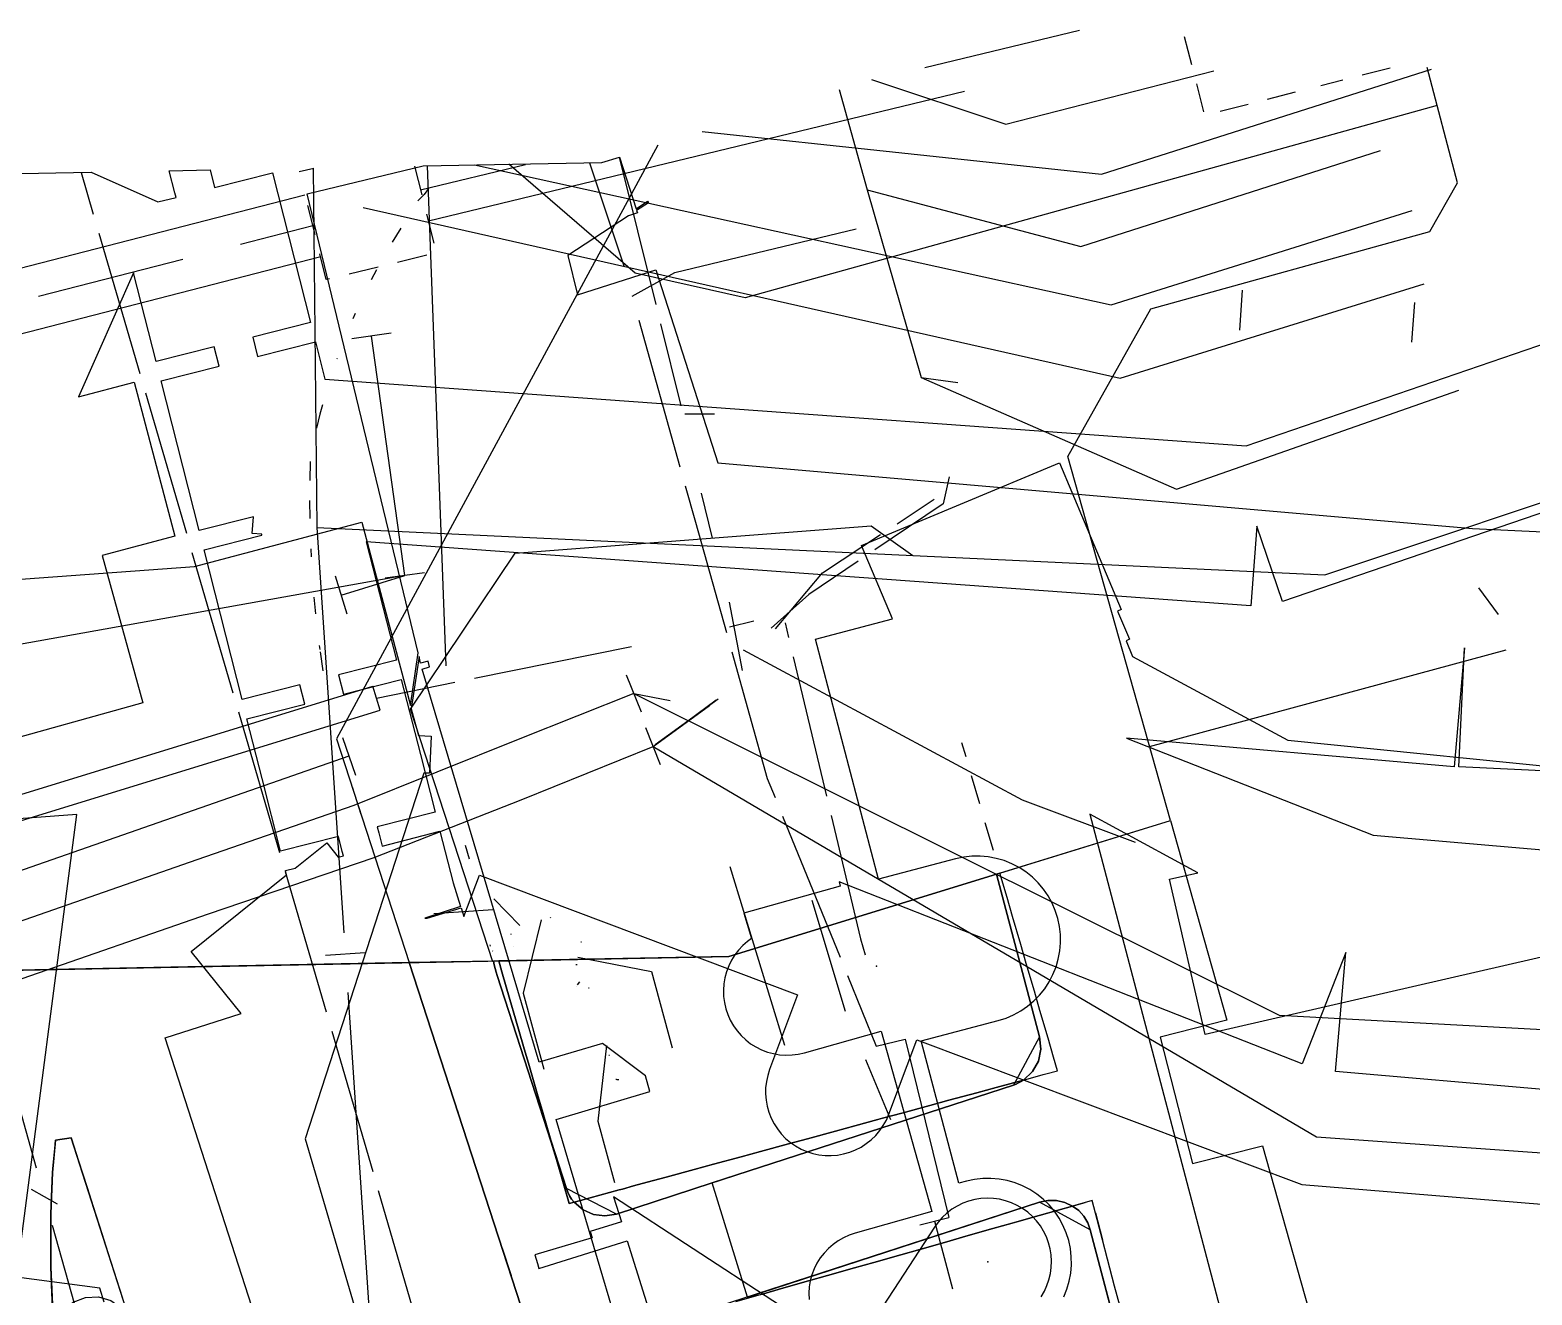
# Model space of a CAD drawing. Header units: metres. Extents: x 17314 to 17509, y 13897 to 14299.
# Drawn here: x 17381.72 to 17419.44, y 14267.71 to 14299.48 of the extents above; entities that cross this region are included whole.
import ezdxf

# ---------------------------------------------------------------- set-up
doc = ezdxf.new("R2010")
doc.units = ezdxf.units.M
for name, color, linetype in [('BOUNDARY', 7, 'Continuous'), ('CURB', 7, 'Continuous'), ('ELECTR_CABLE', 7, 'Continuous'), ('ELECTR_CABLE_COMM', 7, 'Continuous'), ('GAS', 7, 'Continuous'), ('GRASS', 7, 'Continuous'), ('GROUND', 7, 'Continuous'), ('HEAT', 7, 'Continuous'), ('ROAD', 7, 'Continuous'), ('SEWER', 7, 'Continuous'), ('SIDEWALK_PATH', 7, 'Continuous'), ('TREE', 7, 'Continuous'), ('WATER_PIPELINE', 7, 'Continuous')]:
    doc.layers.add(name, color=color, linetype=linetype)

msp = doc.modelspace()

# ---------------------------------------------------------------- linework, layer by layer
at = {"layer": 'BOUNDARY'}
msp.add_lwpolyline([(17354.819, 14225.812), (17354.744, 14227.602), (17356.184, 14227.664), (17356.112, 14230.775), (17352.437, 14230.617), (17351.417, 14254.305), (17335.629, 14253.746), (17333.927, 14265.148), (17369.437, 14275.633), (17399.273, 14276.208), (17410.364, 14279.62), (17411.779, 14274.606), (17410.106, 14274.181), (17410.915, 14271.007), (17412.669, 14271.453), (17417.139, 14255.614), (17416.118, 14255.354), (17416.961, 14252.029), (17418.071, 14252.311), (17421.545, 14240.003)], dxfattribs=at)
at = {"layer": 'CURB'}
for points in [[(17410.364, 14279.62), (17407.782, 14288.766), (17409.866, 14292.471), (17416.871, 14294.419), (17417.57, 14295.637), (17416.808, 14298.531)], [(17417.057, 14297.584), (17399.681, 14292.753), (17396.92, 14293.37), (17393.744, 14296.105)], [(17397.489, 14296.584), (17389.415, 14281.676), (17391.243, 14276.053)], [(17391.615, 14295.349), (17391.456, 14295.183)], [(17391.727, 14295.499), (17391.615, 14295.349)], [(17391.035, 14294.501), (17390.815, 14294.145)], [(17390.42, 14293.45), (17390.287, 14293.199)], [(17389.884, 14292.356), (17389.823, 14292.219)], [(17389.43, 14291.226), (17389.424, 14291.21)], [(17389.063, 14290.064), (17388.999, 14289.829)], [(17388.999, 14289.829), (17388.912, 14289.478)], [(17388.757, 14288.643), (17388.745, 14288.164)], [(17388.742, 14287.662), (17388.746, 14287.205)], [(17393.339, 14276.076), (17391.276, 14282.419), (17393.901, 14286.338), (17402.845, 14287.021), (17403.888, 14286.278)], [(17388.771, 14286.444), (17388.78, 14286.247)], [(17388.85, 14285.229), (17388.889, 14284.813)], [(17388.982, 14284.017), (17388.995, 14283.919)], [(17389.002, 14283.861), (17389.071, 14283.386)], [(17409.838, 14281.482), (17418.788, 14283.909)], [(17405.227, 14281.222), (17405.125, 14281.571)], [(17389.806, 14280.466), (17390.028, 14279.783)], [(17405.57, 14280.045), (17405.366, 14280.742)], [(17405.913, 14278.867), (17405.71, 14279.565)], [(17392.645, 14279.008), (17392.747, 14278.659)], [(17405.995, 14278.276), (17407.073, 14274.186), (17406.415, 14272.98), (17396.45, 14269.74), (17395.19, 14270.382), (17393.452, 14275.728), (17393.358, 14276.094)], [(17406.599, 14276.512), (17406.396, 14277.21)], [(17391.243, 14276.053), (17419.249, 14189.909), (17426.518, 14185.972), (17440.803, 14189.825), (17442.918, 14193.503), (17439.867, 14204.813), (17442.189, 14205.439), (17445.992, 14208.546), (17447.13, 14210.82)], [(17393.57, 14275.823), (17393.772, 14275.125)], [(17407.234, 14273.259), (17407.524, 14273.338)], [(17405.981, 14272.919), (17406.682, 14273.109)], [(17392.446, 14272.356), (17392.668, 14271.673)], [(17394.595, 14272.29), (17394.798, 14271.592)], [(17382.341, 14271.381), (17382.361, 14271.592)], [(17382.361, 14271.592), (17382.75, 14271.655)], [(17400.063, 14271.31), (17400.764, 14271.501)], [(17382.934, 14271.08), (17383.151, 14270.403)], [(17382.257, 14270.175), (17382.283, 14270.786)], [(17397.696, 14270.667), (17398.397, 14270.857)], [(17396.879, 14270.445), (17397.214, 14270.536)], [(17383.304, 14269.927), (17383.521, 14269.251)], [(17407.541, 14269.838), (17408.218, 14270.03)], [(17382.239, 14268.965), (17382.239, 14269.675)], [(17408.475, 14269.774), (17408.653, 14269.093)], [(17405.224, 14269.181), (17405.902, 14269.373)], [(17383.673, 14268.775), (17383.89, 14268.099)], [(17393.578, 14268.88), (17393.8, 14268.197)], [(17382.267, 14267.755), (17382.239, 14268.403)]]:
    msp.add_lwpolyline(points, dxfattribs=at)
msp.add_lwpolyline([(17402.482, 14251.138), (17411.424, 14253.902), (17412.095, 14255.112), (17408.348, 14269.343), (17407.072, 14270.039), (17397.377, 14266.887), (17396.735, 14265.627), (17401.236, 14251.784)], close=True, dxfattribs=at)
at = {"layer": 'ELECTR_CABLE'}
for points in [[(17402.855, 14298.235), (17406.223, 14297.114)], [(17406.223, 14297.114), (17411.451, 14298.45)], [(17402.039, 14297.984), (17402.745, 14295.462)], [(17396.511, 14296.283), (17397.433, 14292.583)], [(17408.107, 14294.042), (17415.639, 14296.45)], [(17383, 14295.898), (17383.305, 14294.853)], [(17391.697, 14296.066), (17392.159, 14283.506)], [(17395.767, 14296.144), (17396.628, 14293.556)], [(17402.745, 14295.462), (17404.1, 14290.753)], [(17402.745, 14295.462), (17408.107, 14294.042)], [(17397.909, 14293.384), (17402.469, 14294.487)], [(17383.445, 14294.373), (17384.475, 14290.846)], [(17396.842, 14292.793), (17397.909, 14293.384)], [(17412.099, 14291.941), (17412.171, 14292.939)], [(17416.424, 14291.633), (17416.496, 14292.631)], [(17397.01, 14292.193), (17398.041, 14288.509)], [(17390.788, 14291.86), (17389.797, 14291.721)], [(17391.134, 14285.776), (17390.292, 14291.791)], [(17397.554, 14292.097), (17398.067, 14290.036)], [(17404.099, 14290.753), (17410.51, 14287.943)], [(17404.099, 14290.753), (17405.024, 14290.621)], [(17384.615, 14290.366), (17385.645, 14286.838)], [(17410.51, 14287.943), (17417.604, 14290.434)], [(17398.16, 14289.833), (17398.91, 14289.833)], [(17398.176, 14288.027), (17398.431, 14287.117)], [(17404.801, 14288.251), (17404.653, 14287.573)], [(17398.578, 14287.845), (17398.85, 14286.715)], [(17403.499, 14287.078), (17404.429, 14287.69)], [(17404.653, 14287.573), (17402.935, 14286.417)], [(17398.431, 14287.117), (17399.207, 14284.343)], [(17401.62, 14285.84), (17403.082, 14286.803)], [(17385.785, 14286.358), (17386.815, 14282.831)], [(17402.52, 14286.138), (17401.279, 14285.303)], [(17391.629, 14285.845), (17390.639, 14285.707)], [(17400.445, 14284.437), (17401.62, 14285.84)], [(17418.6, 14284.797), (17418.109, 14285.466)], [(17399.616, 14283.389), (17399.285, 14285.108)], [(17401.279, 14285.303), (17400.334, 14284.455)], [(17399.285, 14284.491), (17399.898, 14284.641)], [(17400.683, 14284.587), (17400.771, 14284.217)], [(17392.879, 14283.194), (17396.823, 14283.992)], [(17399.342, 14283.862), (17400.233, 14280.677)], [(17399.628, 14283.907), (17406.636, 14280.145)], [(17400.888, 14283.731), (17401.723, 14280.232)], [(17390.417, 14282.695), (17392.389, 14283.094)], [(17396.694, 14283.281), (17397.066, 14282.353)], [(17362.412, 14274.405), (17390.325, 14282.993)], [(17390.509, 14282.397), (17390.325, 14282.993)], [(17396.88, 14282.817), (17394.024, 14281.673)], [(17396.88, 14282.817), (17413.089, 14274.733)], [(17396.88, 14282.817), (17397.797, 14282.639)], [(17362.56, 14273.797), (17390.509, 14282.397)], [(17386.955, 14282.351), (17387.985, 14278.823)], [(17397.37, 14281.485), (17398.786, 14282.513)], [(17399.003, 14282.671), (17397.423, 14281.523)], [(17397.72, 14281.743), (17398.95, 14282.65)], [(17397.557, 14281.021), (17397.183, 14281.949)], [(17389.564, 14281.709), (17389.894, 14280.765)], [(17394.024, 14281.673), (17389.854, 14280.003)], [(17389.729, 14281.237), (17371.775, 14274.978)], [(17394.05, 14280.142), (17397.37, 14281.485)], [(17397.37, 14281.485), (17414.032, 14271.678)], [(17400.233, 14280.677), (17400.429, 14280.197)], [(17390.364, 14278.691), (17394.05, 14280.142)], [(17406.636, 14280.145), (17409.477, 14279.078)], [(17389.854, 14280.003), (17385.908, 14278.632)], [(17400.618, 14279.734), (17402.062, 14276.191)], [(17401.839, 14279.746), (17402.579, 14276.648)], [(17385.908, 14278.632), (17381.23, 14277.006)], [(17386.204, 14277.277), (17390.364, 14278.691)], [(17388.125, 14278.343), (17389.155, 14274.815)], [(17399.294, 14278.47), (17400.67, 14273.977)], [(17394.02, 14276.99), (17393.367, 14277.657)], [(17401.35, 14277.625), (17402.19, 14274.831)], [(17381.524, 14275.656), (17386.204, 14277.277)], [(17393.353, 14277.377), (17391.859, 14277.281)], [(17394.555, 14277.125), (17394.102, 14275.291)], [(17394.788, 14277.184), (17394.786, 14277.169)], [(17393.792, 14276.778), (17393.798, 14276.764)], [(17393.287, 14276.468), (17393.273, 14276.503)], [(17393.334, 14276.353), (17393.34, 14276.339)], [(17393.852, 14276.466), (17393.849, 14276.466)], [(17395.549, 14276.58), (17395.567, 14276.578)], [(17402.579, 14276.648), (17402.694, 14276.253)], [(17395.46, 14275.999), (17395.426, 14276)], [(17395.48, 14276.19), (17397.33, 14275.828)], [(17395.465, 14275.494), (17395.531, 14275.568)], [(17397.33, 14275.828), (17397.846, 14273.912)], [(17402.251, 14275.728), (17402.973, 14273.957)], [(17394.102, 14275.291), (17394.62, 14273.376)], [(17395.45, 14275.446), (17395.449, 14275.448)], [(17395.763, 14275.413), (17395.748, 14275.413)], [(17413.089, 14274.733), (17420.936, 14274.311)], [(17389.295, 14274.336), (17390.325, 14270.808)], [(17402.973, 14273.957), (17403.701, 14274.135)], [(17403.701, 14274.135), (17404.798, 14269.65)], [(17396.2, 14273.97), (17395.981, 14272.071)], [(17396.272, 14273.719), (17396.257, 14273.72)], [(17396.542, 14273.687), (17396.55, 14273.684)], [(17402.698, 14273.622), (17403.331, 14272.117)], [(17396.444, 14273.12), (17396.429, 14273.121)], [(17396.459, 14273.118), (17396.51, 14273.115)], [(17395.981, 14272.071), (17396.398, 14270.532)], [(17414.032, 14271.678), (17421.92, 14271.12)], [(17390.465, 14270.328), (17391.495, 14266.8)], [(17404.07, 14269.472), (17404.798, 14269.65)], [(17404.434, 14269.561), (17404.464, 14269.45)], [(17404.434, 14269.561), (17404.886, 14267.858)]]:
    msp.add_lwpolyline(points, dxfattribs=at)
at = {"layer": 'ELECTR_CABLE_COMM'}
for points in [[(17391.134, 14285.776), (17367.513, 14281.547)], [(17389.685, 14284.803), (17389.389, 14285.757)], [(17389.537, 14285.28), (17391.134, 14285.776)], [(17389.564, 14281.709), (17389.894, 14280.765)], [(17389.729, 14281.237), (17371.775, 14274.978)], [(17381.88, 14270.893), (17380.852, 14274.546)], [(17382.411, 14269.988), (17381.757, 14270.354)], [(17383.316, 14265.796), (17382.287, 14269.449)]]:
    msp.add_lwpolyline(points, dxfattribs=at)
at = {"layer": 'GAS'}
for points in [[(17408.63, 14295.857), (17416.918, 14298.491)], [(17398.603, 14296.927), (17408.63, 14295.857)], [(17381.048, 14295.861), (17383.255, 14295.904), (17384.932, 14295.158), (17385.386, 14295.274), (17385.359, 14295.383), (17385.217, 14295.941), (17386.243, 14295.961), (17386.355, 14295.52), (17387.809, 14295.89), (17388.764, 14292.132), (17387.311, 14291.763), (17387.434, 14291.278), (17388.888, 14291.648), (17389.126, 14290.709), (17412.265, 14289.037), (17420.175, 14291.743)], [(17392.881, 14296.088), (17408.875, 14292.576)], [(17408.875, 14292.576), (17416.427, 14294.942)], [(17387.542, 14266.643), (17385.116, 14274.162), (17387.019, 14274.776), (17385.769, 14276.337), (17388.164, 14278.256), (17388.137, 14278.366), (17388.379, 14278.428), (17389.17, 14279.061), (17389.458, 14278.702), (17389.59, 14278.736), (17389.562, 14278.845), (17389.467, 14279.22), (17388.013, 14278.851), (17387.548, 14280.682), (17387.168, 14282.178), (17388.621, 14282.548), (17388.498, 14283.032), (17387.044, 14282.663), (17386.089, 14286.42), (17387.543, 14286.79), (17387.537, 14286.814), (17387.302, 14286.831), (17387.333, 14287.252), (17385.966, 14286.905), (17385.011, 14290.662), (17386.465, 14291.032), (17386.341, 14291.516), (17384.888, 14291.147), (17384.321, 14293.377), (17382.935, 14290.26), (17384.332, 14290.63), (17385.356, 14286.763), (17383.53, 14286.28), (17384.556, 14282.579), (17380.702, 14281.51)], [(17421.47, 14287.958), (17413.174, 14285.121), (17412.527, 14287.013), (17412.383, 14285.018), (17390.165, 14286.624), (17390.921, 14283.648), (17389.467, 14283.279), (17389.59, 14282.794), (17391.044, 14283.163), (17391.522, 14281.285), (17391.89, 14279.836), (17390.436, 14279.467), (17390.476, 14279.31), (17390.559, 14278.982), (17392.013, 14279.352), (17392.343, 14278.055), (17392.533, 14277.465), (17391.632, 14277.174), (17391.69, 14277.174), (17392.543, 14277.434), (17392.612, 14277.209), (17393.005, 14278.252), (17400.997, 14275.244), (17400.293, 14273.372), (17400.245, 14273.222), (17400.211, 14273.069), (17400.194, 14272.913), (17400.191, 14272.756), (17400.204, 14272.6), (17400.232, 14272.445), (17400.275, 14272.294), (17400.333, 14272.148), (17400.404, 14272.008), (17400.49, 14271.876), (17400.587, 14271.753), (17400.696, 14271.641), (17400.816, 14271.539), (17400.945, 14271.45), (17401.082, 14271.373), (17401.227, 14271.311), (17401.376, 14271.263), (17401.53, 14271.23), (17401.686, 14271.212), (17401.843, 14271.209), (17401.999, 14271.222), (17402.153, 14271.25), (17402.304, 14271.293), (17402.45, 14271.351), (17402.59, 14271.423), (17402.722, 14271.508), (17402.845, 14271.606), (17402.958, 14271.715), (17403.06, 14271.834), (17403.149, 14271.964), (17403.225, 14272.101), (17403.288, 14272.245), (17403.992, 14274.117), (17413.657, 14270.48), (17421.308, 14269.856)], [(17407.114, 14267.664), (17407.193, 14267.799), (17407.259, 14267.942), (17407.31, 14268.09), (17407.347, 14268.243), (17407.368, 14268.399), (17407.374, 14268.556), (17407.364, 14268.712), (17407.339, 14268.867), (17407.3, 14269.019), (17407.245, 14269.167), (17407.176, 14269.308), (17407.094, 14269.441), (17406.999, 14269.567), (17406.892, 14269.682), (17406.775, 14269.786), (17406.648, 14269.878), (17406.512, 14269.957), (17406.369, 14270.023), (17406.221, 14270.074), (17406.068, 14270.11), (17405.913, 14270.131), (17405.756, 14270.137), (17405.599, 14270.128), (17405.444, 14270.103), (17405.292, 14270.063), (17405.145, 14270.009), (17405.004, 14269.94), (17404.87, 14269.858), (17404.745, 14269.763), (17404.63, 14269.656), (17404.526, 14269.538), (17404.433, 14269.411), (17402.377, 14266.256), (17396.375, 14270.169), (17396.571, 14269.542), (17395.79, 14269.298), (17395.836, 14269.141), (17394.399, 14268.714), (17394.464, 14268.494), (17394.5, 14268.372), (17396.719, 14269.064), (17397.845, 14265.456)]]:
    msp.add_lwpolyline(points, dxfattribs=at)
at = {"layer": 'GRASS'}
for points in [[(17407.073, 14274.186), (17405.995, 14278.276), (17399.273, 14276.208), (17393.49, 14276.096), (17393.57, 14275.823), (17393.772, 14275.125), (17393.912, 14274.645), (17394.114, 14273.948), (17394.253, 14273.467), (17394.456, 14272.77), (17394.595, 14272.29), (17394.798, 14271.592), (17395.19, 14270.382), (17395.225, 14270.289), (17395.269, 14270.201), (17395.322, 14270.117), (17395.383, 14270.038), (17395.548, 14270.083), (17396.03, 14270.214), (17396.513, 14270.345), (17396.596, 14270.368), (17396.879, 14270.445), (17397.214, 14270.536), (17397.696, 14270.667), (17398.397, 14270.857), (17398.88, 14270.989), (17399.581, 14271.179), (17400.063, 14271.31), (17400.764, 14271.501), (17401.247, 14271.632), (17401.948, 14271.822), (17402.43, 14271.954), (17403.008, 14272.111), (17403.131, 14272.144), (17403.614, 14272.275), (17404.315, 14272.466), (17404.797, 14272.597), (17405.498, 14272.787), (17405.981, 14272.919), (17406.671, 14273.106), (17406.896, 14273.318), (17407.043, 14273.582), (17407.104, 14273.878)], [(17393.57, 14275.823), (17393.49, 14276.096), (17393.358, 14276.094), (17393.377, 14276.001), (17393.399, 14275.909), (17393.424, 14275.818), (17393.452, 14275.728), (17394.811, 14271.548), (17394.595, 14272.29), (17394.456, 14272.77), (17394.253, 14273.467), (17394.114, 14273.948), (17393.912, 14274.645), (17393.772, 14275.125)], [(17406.415, 14272.98), (17406.482, 14273.005), (17406.547, 14273.034), (17406.61, 14273.068), (17406.671, 14273.106), (17405.981, 14272.919), (17405.498, 14272.787), (17404.797, 14272.597), (17404.315, 14272.466), (17403.614, 14272.275), (17403.131, 14272.144), (17403.008, 14272.111), (17402.43, 14271.954), (17401.948, 14271.822), (17401.247, 14271.632), (17400.764, 14271.501), (17400.063, 14271.31), (17399.581, 14271.179), (17398.88, 14270.989), (17398.397, 14270.857), (17397.696, 14270.667), (17397.214, 14270.536), (17396.879, 14270.445), (17396.596, 14270.368), (17396.513, 14270.345), (17396.03, 14270.214), (17395.548, 14270.083), (17395.383, 14270.038), (17395.607, 14269.846), (17395.872, 14269.728), (17396.159, 14269.692), (17396.45, 14269.74), (17398.85, 14270.521)], [(17407.541, 14269.838), (17407.903, 14269.941), (17407.707, 14270.033), (17407.498, 14270.081), (17407.284, 14270.083), (17407.072, 14270.039), (17399.738, 14267.655), (17400.111, 14267.73), (17400.592, 14267.867), (17401.269, 14268.059), (17401.75, 14268.195), (17402.427, 14268.387), (17402.908, 14268.524), (17403.585, 14268.716), (17404.066, 14268.852), (17404.743, 14269.045), (17405.224, 14269.181), (17405.902, 14269.373), (17406.383, 14269.51), (17406.499, 14269.543), (17407.06, 14269.702)]]:
    msp.add_lwpolyline(points, close=True, dxfattribs=at)
msp.add_lwpolyline([(17411.959, 14255.632), (17408.348, 14269.343), (17408.282, 14269.522), (17408.183, 14269.685), (17408.056, 14269.826), (17407.903, 14269.941), (17407.541, 14269.838), (17407.06, 14269.702), (17406.499, 14269.543), (17406.383, 14269.51), (17405.902, 14269.373), (17405.224, 14269.181), (17404.743, 14269.045), (17404.066, 14268.852), (17403.585, 14268.716), (17402.908, 14268.524), (17402.427, 14268.387), (17401.75, 14268.195), (17401.269, 14268.059), (17400.592, 14267.867), (17400.111, 14267.73), (17399.433, 14267.538)], dxfattribs=at)
at = {"layer": 'GROUND'}
msp.add_lwpolyline([(17399.273, 14276.208), (17405.995, 14278.276), (17407.073, 14274.186), (17407.104, 14273.878), (17407.043, 14273.582), (17406.896, 14273.318), (17406.671, 14273.106), (17406.61, 14273.068), (17406.547, 14273.034), (17406.482, 14273.005), (17406.415, 14272.98), (17398.85, 14270.521), (17396.45, 14269.74), (17396.159, 14269.692), (17395.872, 14269.728), (17395.607, 14269.846), (17395.383, 14270.038), (17395.322, 14270.117), (17395.269, 14270.201), (17395.225, 14270.289), (17395.19, 14270.382), (17394.811, 14271.548), (17393.452, 14275.728), (17393.424, 14275.818), (17393.399, 14275.909), (17393.377, 14276.001), (17393.358, 14276.094)], close=True, dxfattribs=at)
msp.add_lwpolyline([(17399.738, 14267.655), (17407.072, 14270.039), (17407.284, 14270.083), (17407.498, 14270.081), (17407.707, 14270.033), (17407.903, 14269.941), (17408.056, 14269.826), (17408.183, 14269.685), (17408.282, 14269.522), (17408.348, 14269.343), (17411.959, 14255.632)], dxfattribs=at)
at = {"layer": 'HEAT'}
for points in [[(17404.193, 14298.531), (17408.078, 14299.476)], [(17410.708, 14299.316), (17410.889, 14298.612)], [(17414.139, 14298.083), (17414.691, 14298.224)], [(17415.175, 14298.348), (17415.879, 14298.528)], [(17391.724, 14294.687), (17405.192, 14297.944)], [(17411.013, 14298.128), (17411.193, 14297.424)], [(17412.798, 14297.739), (17413.502, 14297.92)], [(17411.61, 14297.435), (17412.314, 14297.615)], [(17388.48, 14295.92), (17388.846, 14296.008)], [(17391.378, 14296.059), (17391.559, 14295.336)], [(17391.527, 14295.462), (17394.16, 14296.099)], [(17373.401, 14291.415), (17388.62, 14295.338)], [(17388.876, 14294.338), (17388.693, 14295.069)], [(17390.083, 14295.019), (17409.095, 14290.736)], [(17391.68, 14294.851), (17391.863, 14294.119)], [(17387.008, 14294.096), (17388.819, 14294.563)], [(17373.782, 14289.861), (17389.019, 14293.788)], [(17381.932, 14292.788), (17385.555, 14293.722)], [(17389.159, 14293.207), (17388.997, 14293.853)], [(17391.681, 14293.818), (17390.948, 14293.64)], [(17390.462, 14293.523), (17389.73, 14293.345)], [(17389.244, 14293.227), (17389.159, 14293.207)], [(17409.095, 14290.736), (17416.736, 14293.101)], [(17407.683, 14267.663), (17407.76, 14267.854), (17407.817, 14268.052), (17407.855, 14268.255), (17407.872, 14268.46), (17407.87, 14268.666), (17407.847, 14268.871), (17407.804, 14269.073), (17407.742, 14269.269), (17407.661, 14269.459), (17407.562, 14269.639), (17407.445, 14269.809), (17407.312, 14269.967), (17407.165, 14270.111), (17407.004, 14270.24), (17406.831, 14270.352), (17406.648, 14270.447), (17406.457, 14270.523), (17406.259, 14270.581), (17406.056, 14270.618), (17405.851, 14270.636), (17405.645, 14270.634), (17405.44, 14270.611), (17405.239, 14270.568), (17405.044, 14270.517), (17404.102, 14274.089), (17406.036, 14274.599), (17406.233, 14274.661), (17406.422, 14274.742), (17406.602, 14274.842), (17406.772, 14274.958), (17406.93, 14275.091), (17407.074, 14275.239), (17407.203, 14275.399), (17407.315, 14275.572), (17407.41, 14275.755), (17407.487, 14275.946), (17407.544, 14276.144), (17407.582, 14276.347), (17407.599, 14276.552), (17407.597, 14276.758), (17407.574, 14276.963), (17407.531, 14277.165), (17407.469, 14277.361), (17407.388, 14277.551), (17407.289, 14277.731), (17407.172, 14277.901), (17407.039, 14278.059), (17406.892, 14278.203), (17406.731, 14278.332), (17406.558, 14278.444), (17406.375, 14278.539), (17406.184, 14278.615), (17405.986, 14278.673), (17405.783, 14278.71), (17405.578, 14278.728), (17405.372, 14278.726), (17405.167, 14278.703), (17404.965, 14278.66), (17403.032, 14278.15), (17401.444, 14284.174), (17403.378, 14284.684), (17402.605, 14286.529), (17407.575, 14288.61), (17409.12, 14284.921), (17409.033, 14284.884), (17409.331, 14284.174), (17409.244, 14284.138), (17409.409, 14283.744), (17413.304, 14281.641), (17421.288, 14280.835)], [(17423.322, 14277.03), (17411.231, 14274.248), (17410.334, 14278.146), (17411.052, 14278.311), (17408.332, 14279.78), (17416.091, 14250.345), (17422.204, 14250.115)]]:
    msp.add_lwpolyline(points, dxfattribs=at)
at = {"layer": 'ROAD'}
for points in [[(17397.299, 14257.426), (17391.243, 14276.053), (17369.437, 14275.633)], [(17382.289, 14267.256), (17382.267, 14267.755), (17382.239, 14268.403), (17382.239, 14268.465), (17382.239, 14268.965), (17382.239, 14269.745), (17382.283, 14270.786), (17382.292, 14270.884), (17382.341, 14271.381), (17382.361, 14271.592), (17382.75, 14271.655), (17382.934, 14271.08), (17383.151, 14270.403), (17383.304, 14269.927), (17383.521, 14269.251), (17383.673, 14268.775), (17383.89, 14268.099), (17384.042, 14267.623)]]:
    msp.add_lwpolyline(points, dxfattribs=at)
msp.add_lwpolyline([(17382.75, 14271.655), (17382.361, 14271.592), (17382.283, 14270.786), (17382.239, 14269.745), (17382.239, 14268.403), (17382.313, 14266.725), (17382.386, 14267.047), (17382.555, 14267.321), (17382.801, 14267.528), (17383.109, 14267.647), (17383.439, 14267.659), (17383.748, 14267.567), (17384.011, 14267.382), (17384.205, 14267.115)], close=True, dxfattribs=at)
at = {"layer": 'SEWER'}
for points in [[(17379.644, 14285.55), (17385.849, 14286.002), (17390.053, 14287.116), (17391.273, 14282.513), (17391.467, 14283.835), (17388.682, 14295.36), (17391.596, 14296.064), (17396.078, 14296.15), (17396.523, 14296.287), (17396.941, 14294.987), (17397.228, 14295.176), (17397.251, 14295.14), (17396.954, 14294.945), (17396.974, 14294.883), (17396.752, 14294.812), (17395.229, 14293.81), (17395.467, 14292.824), (17397.433, 14293.455), (17398.991, 14288.603), (17417.947, 14286.958), (17425.399, 14286.605)], [(17425.115, 14280.611), (17417.604, 14280.967), (17417.746, 14283.964), (17417.487, 14280.975), (17409.257, 14281.689), (17415.455, 14279.256), (17422.514, 14278.648)], [(17397.435, 14263.674), (17394.929, 14272.114), (17397.286, 14272.814), (17397.175, 14273.209), (17396.094, 14274.025), (17394.502, 14273.552), (17391.569, 14283.427), (17391.752, 14283.482), (17391.715, 14283.622), (17391.529, 14283.577), (17391.489, 14283.744), (17391.295, 14282.427), (17391.473, 14281.757), (17391.795, 14281.743), (17391.755, 14280.81), (17391.609, 14280.816), (17388.625, 14271.626), (17390.488, 14265.304)], [(17383.578, 14267.528), (17383.473, 14267.882), (17381.376, 14268.156), (17382.895, 14279.771), (17380.08, 14279.565)], [(17419.717, 14272.867), (17414.506, 14273.316), (17414.764, 14276.305), (17413.667, 14273.512), (17402.036, 14278.079), (17402.065, 14277.974), (17399.65, 14277.293), (17399.838, 14276.657), (17399.741, 14276.588), (17399.623, 14276.484), (17399.515, 14276.37), (17399.419, 14276.246), (17399.336, 14276.113), (17399.266, 14275.972), (17399.21, 14275.825), (17399.169, 14275.674), (17399.143, 14275.519), (17399.132, 14275.362), (17399.137, 14275.205), (17399.157, 14275.05), (17399.192, 14274.897), (17399.242, 14274.748), (17399.306, 14274.605), (17399.384, 14274.468), (17399.475, 14274.34), (17399.579, 14274.222), (17399.693, 14274.114), (17399.817, 14274.018), (17399.95, 14273.935), (17400.091, 14273.865), (17400.237, 14273.809), (17400.389, 14273.768), (17400.544, 14273.742), (17400.7, 14273.731), (17400.857, 14273.736), (17401.013, 14273.756), (17401.166, 14273.791), (17403.091, 14274.334), (17404.369, 14269.804), (17402.444, 14269.261), (17402.295, 14269.211), (17402.152, 14269.146), (17402.016, 14269.068), (17401.888, 14268.977), (17401.769, 14268.874), (17401.662, 14268.76), (17401.566, 14268.636), (17401.482, 14268.503), (17401.412, 14268.362), (17401.357, 14268.215), (17401.316, 14268.064), (17401.289, 14267.909), (17401.279, 14267.752), (17401.283, 14267.595)]]:
    msp.add_lwpolyline(points, dxfattribs=at)
at = {"layer": 'SIDEWALK_PATH'}
for points in [[(17409.086, 14267.445), (17408.959, 14267.929), (17408.78, 14268.609), (17408.653, 14269.093), (17408.394, 14270.08), (17407.903, 14269.941), (17407.707, 14270.033), (17407.498, 14270.081), (17407.284, 14270.083), (17407.072, 14270.039), (17399.738, 14267.655), (17398.85, 14270.521), (17406.415, 14272.98), (17406.482, 14273.005), (17406.547, 14273.034), (17406.61, 14273.068), (17406.671, 14273.106), (17407.164, 14273.24), (17407.234, 14273.259), (17407.524, 14273.338), (17407.425, 14273.677), (17407.285, 14274.157), (17407.082, 14274.855), (17406.942, 14275.335), (17406.739, 14276.032), (17406.599, 14276.512), (17406.396, 14277.21), (17406.256, 14277.69), (17406.078, 14278.301), (17410.364, 14279.62), (17411.779, 14274.606), (17410.106, 14274.181), (17410.915, 14271.007), (17412.669, 14271.453), (17417.139, 14255.614)], [(17399.738, 14267.655), (17398.85, 14270.521), (17396.45, 14269.74), (17396.159, 14269.692), (17395.872, 14269.728), (17395.607, 14269.846), (17395.383, 14270.038), (17395.259, 14270.004), (17394.937, 14271.112), (17394.811, 14271.548), (17393.452, 14275.728), (17393.424, 14275.818), (17393.399, 14275.909), (17393.377, 14276.001), (17393.358, 14276.094), (17391.243, 14276.053), (17397.299, 14257.426)], [(17409.086, 14267.445), (17408.959, 14267.929), (17408.78, 14268.609), (17408.653, 14269.093), (17408.394, 14270.08), (17407.903, 14269.941), (17408.056, 14269.826), (17408.183, 14269.685), (17408.282, 14269.522), (17408.348, 14269.343), (17411.959, 14255.632)]]:
    msp.add_lwpolyline(points, dxfattribs=at)
for points in [[(17407.425, 14273.677), (17407.285, 14274.157), (17407.082, 14274.855), (17406.942, 14275.335), (17406.739, 14276.032), (17406.599, 14276.512), (17406.396, 14277.21), (17406.256, 14277.69), (17406.078, 14278.301), (17405.995, 14278.276), (17407.073, 14274.186), (17407.104, 14273.878), (17407.043, 14273.582), (17406.896, 14273.318), (17406.671, 14273.106), (17407.164, 14273.24), (17407.234, 14273.259), (17407.524, 14273.338)], [(17395.19, 14270.382), (17394.811, 14271.548), (17394.937, 14271.112), (17395.259, 14270.004), (17395.383, 14270.038), (17395.322, 14270.117), (17395.269, 14270.201), (17395.225, 14270.289)]]:
    msp.add_lwpolyline(points, close=True, dxfattribs=at)
at = {"layer": 'TREE'}
for p in [(17402.978, 14275.964), (17405.774, 14268.538)]:
    msp.add_point(p, dxfattribs=at)
at = {"layer": 'WATER_PIPELINE'}
for points in [[(17388.834, 14296.01), (17388.921, 14286.981)], [(17414.236, 14285.791), (17422.111, 14288.418)], [(17388.921, 14286.981), (17389.601, 14276.804)], [(17388.921, 14286.981), (17414.236, 14285.791)], [(17390.133, 14276.297), (17389.138, 14276.23)], [(17389.701, 14275.307), (17390.38, 14265.131)]]:
    msp.add_lwpolyline(points, dxfattribs=at)

doc.saveas('drawing.dxf')
